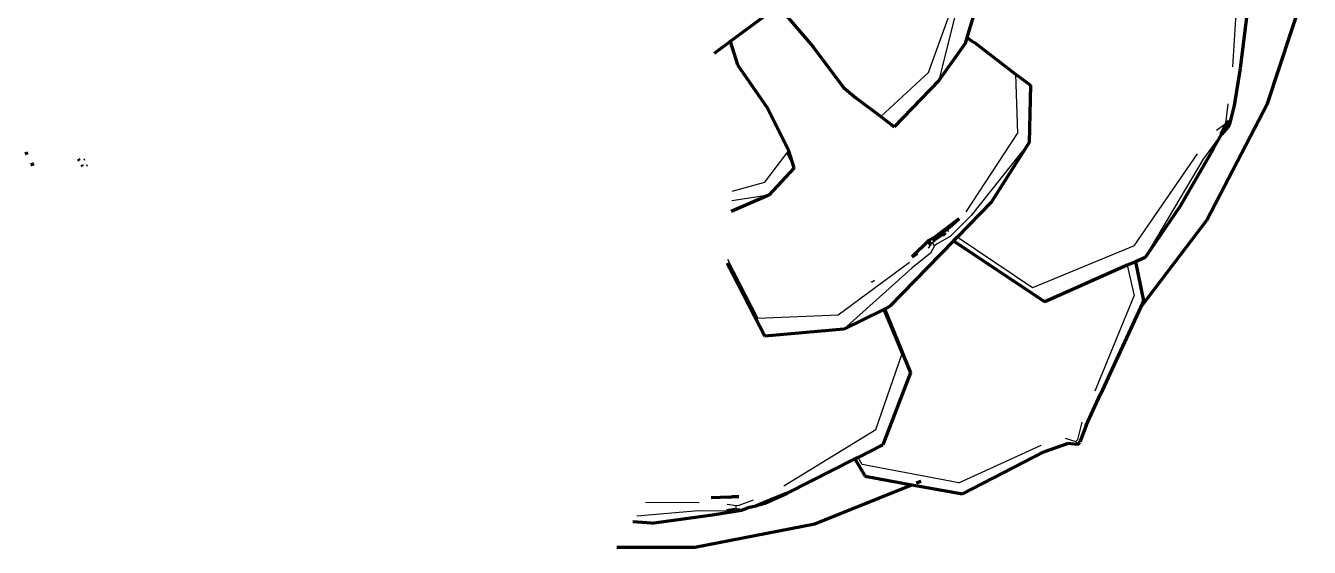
# Model space of a CAD drawing. Header units: millimetres. Extents: x 4307 to 31003, y 2809 to 20009.
# Drawn here: x 12409.5 to 12553.4, y 12808 to 12866.4 of the extents above; entities that cross this region are included whole.
import ezdxf

# ---------------------------------------------------------------- set-up
doc = ezdxf.new("R2010")
doc.units = ezdxf.units.MM
doc.layers.add('ProfileEdges', color=7, linetype='Continuous')

msp = doc.modelspace()

# ---------------------------------------------------------------- linework, layer by layer
for p, q in [((12544.79, 12861.81), (12545.58, 12875)), ((12510.69, 12861.2), (12513.66, 12869.49)), ((12514.05, 12869.13), (12511.83, 12860.28)), ((12489.27, 12862.06), (12488.42, 12864.63)), ((12520.43, 12861.01), (12514.97, 12865.07)), ((12505.34, 12856.28), (12510.69, 12861.2)), ((12520.43, 12861.01), (12520.64, 12854.36)), ((12501.15, 12859.5), (12505.34, 12856.28)), ((12544.03, 12855.77), (12544.27, 12857.68)), ((12542.96, 12854.73), (12543.87, 12855.42)), ((12544.03, 12855.77), (12543.87, 12855.42)), ((12543.87, 12855.42), (12544, 12855.32)), ((12544, 12855.32), (12544.07, 12855.27)), ((12544.07, 12855.27), (12544.26, 12855.12)), ((12514.9, 12845.57), (12520.64, 12854.36)), ((12521.96, 12853.37), (12515.46, 12845.17)), ((12541.48, 12851.48), (12543.5, 12854.24)), ((12492.32, 12848.9), (12494.81, 12852.16)), ((12494.81, 12852.16), (12495.01, 12852.41)), ((12494.81, 12852.16), (12495.19, 12851.36)), ((12533.74, 12841.77), (12540.84, 12852.09)), ((12416.02, 12851.56), (12416.09, 12851.38)), ((12416.29, 12850.89), (12416.37, 12850.71)), ((12534.96, 12840.48), (12541.48, 12851.48)), ((12488.67, 12847.9), (12492.32, 12848.9)), ((12492.79, 12847.44), (12488.65, 12846.81)), ((12513.11, 12842.81), (12515.46, 12845.17)), ((12512.44, 12843.03), (12511.4, 12842.34)), ((12512.67, 12843.18), (12512.44, 12843.03)), ((12512.89, 12843.42), (12512.65, 12843.58)), ((12512.95, 12843.38), (12512.92, 12843.4)), ((12510.66, 12841.51), (12511.14, 12842.16)), ((12511.36, 12841.76), (12510.89, 12840.94)), ((12511.14, 12842.16), (12511.4, 12842.34)), ((12511.36, 12841.76), (12511.14, 12842.16)), ((12511.66, 12841.99), (12511.36, 12841.76)), ((12513.11, 12842.81), (12511.66, 12841.99)), ((12522.33, 12837.08), (12513.89, 12842.75)), ((12533.74, 12841.77), (12522.33, 12837.08)), ((12488.14, 12840.3), (12491.53, 12833.68)), ((12510.89, 12840.94), (12508.8, 12839.27)), ((12500.55, 12834.05), (12508.55, 12839.95)), ((12508.8, 12839.27), (12501.19, 12832.44)), ((12532.96, 12839.6), (12533.72, 12836.19)), ((12504.32, 12837.68), (12504.27, 12837.8)), ((12529.34, 12825.54), (12533.72, 12836.19)), ((12507.69, 12829.61), (12505.6, 12834.62)), ((12491.53, 12833.68), (12500.55, 12834.05)), ((12504.77, 12821.2), (12507.69, 12829.61)), ((12527.4, 12820.1), (12527.91, 12822.03)), ((12494.47, 12814.89), (12504.77, 12821.2)), ((12525.98, 12820.22), (12527.18, 12819.87)), ((12527.4, 12820.1), (12527.18, 12819.87)), ((12514.09, 12815.23), (12523.3, 12819.45)), ((12527.37, 12819.52), (12527.18, 12819.87)), ((12503.25, 12817.29), (12502.78, 12818.08)), ((12514.09, 12815.23), (12503.25, 12817.29)), ((12478.94, 12813.06), (12484.99, 12813.04)), ((12488.12, 12812.85), (12489.11, 12812.7)), ((12489.46, 12812.74), (12491.07, 12813.31)), ((12477.99, 12811.55), (12484.9, 12812.12)), ((12484.9, 12812.12), (12488.06, 12812.08)), ((12489.11, 12812.7), (12489.46, 12812.74)), ((12489.12, 12812.22), (12489.11, 12812.7)), ((12489.12, 12812.16), (12489.12, 12812.22)), ((12490.41, 12812.42), (12489.54, 12812.22))]:
    msp.add_line(p, q)
at = {"layer": 'ProfileEdges', "lineweight": 211}
for p, q in [((12517.02, 12871.87), (12514.98, 12865.12)), ((12548.68, 12857.73), (12553.36, 12871.92)), ((12546.66, 12870.18), (12545.62, 12861.66)), ((12493.81, 12868.64), (12488.45, 12864.65)), ((12493.81, 12868.64), (12497.72, 12864.11)), ((12488.42, 12864.63), (12486.64, 12863.31)), ((12488.45, 12864.65), (12488.42, 12864.63)), ((12488.45, 12864.65), (12489.27, 12862.06)), ((12514.97, 12865.07), (12514.78, 12864.45)), ((12514.98, 12865.12), (12514.97, 12865.07)), ((12515.03, 12865.08), (12514.98, 12865.12)), ((12515.03, 12865.08), (12515.48, 12864.75)), ((12515.48, 12864.75), (12515.82, 12864.56)), ((12497.72, 12864.11), (12501.15, 12859.5)), ((12514.78, 12864.45), (12511.83, 12860.28)), ((12515.82, 12864.56), (12520.43, 12861.01)), ((12489.27, 12862.06), (12492.63, 12857.19)), ((12511.83, 12860.28), (12506.84, 12855.1)), ((12520.43, 12861.01), (12522.09, 12859.79)), ((12545.62, 12861.66), (12544.94, 12857.51)), ((12501.15, 12859.5), (12502.54, 12858.37)), ((12522.09, 12859.79), (12521.96, 12853.37)), ((12502.54, 12858.37), (12505.34, 12856.28)), ((12541.86, 12844.64), (12548.68, 12857.73)), ((12544.94, 12857.51), (12544.45, 12855.54)), ((12495.01, 12852.41), (12492.63, 12857.19)), ((12505.34, 12856.28), (12506.84, 12855.1)), ((12543.89, 12855.17), (12543.44, 12854.29)), ((12543.5, 12854.24), (12544.07, 12855.27)), ((12544.26, 12855.12), (12543.5, 12854.24)), ((12544, 12855.32), (12543.89, 12855.17)), ((12544.35, 12855.79), (12544, 12855.32)), ((12544.07, 12855.27), (12544.35, 12855.79)), ((12544.45, 12855.54), (12544.26, 12855.12)), ((12521.96, 12853.37), (12517.75, 12846.7)), ((12542.63, 12852.69), (12543.5, 12854.24)), ((12409.49, 12852.29), (12409.63, 12852.02)), ((12495.61, 12850.5), (12495.01, 12852.41)), ((12542.63, 12852.69), (12538.87, 12846.23)), ((12410.13, 12851.07), (12410.3, 12850.74)), ((12415.51, 12851.31), (12415.41, 12851.49)), ((12415.88, 12850.65), (12415.78, 12850.83)), ((12495.61, 12850.5), (12492.79, 12847.44)), ((12492.79, 12847.44), (12488.56, 12845.62)), ((12517.75, 12846.7), (12513.89, 12842.75)), ((12538.87, 12846.23), (12534.96, 12840.48)), ((12511.31, 12842.71), (12514.1, 12844.84)), ((12513.3, 12844.11), (12514.1, 12844.84)), ((12534.43, 12834.86), (12541.86, 12844.64)), ((12511.15, 12842.34), (12512.18, 12843.2)), ((12512.18, 12843.2), (12512.65, 12843.58)), ((12512.18, 12843.2), (12512.44, 12843.03)), ((12512.44, 12843.03), (12512.51, 12842.98)), ((12512.65, 12843.58), (12513.3, 12844.11)), ((12513.49, 12842.33), (12506.31, 12834.98)), ((12510.7, 12842.36), (12508.84, 12840.55)), ((12510.68, 12841.96), (12511, 12842.22)), ((12511.31, 12842.71), (12510.7, 12842.36)), ((12513.89, 12842.75), (12513.49, 12842.33)), ((12513.49, 12842.33), (12523.71, 12835.52)), ((12508.84, 12840.55), (12509.36, 12840.88)), ((12509.36, 12840.88), (12509.43, 12840.93)), ((12534.96, 12840.48), (12533.86, 12840)), ((12488.1, 12839.83), (12492.33, 12831.66)), ((12532.96, 12839.6), (12523.71, 12835.52)), ((12533.86, 12840), (12532.96, 12839.6)), ((12533.86, 12840), (12534.77, 12835.6)), ((12504.45, 12837.91), (12504.5, 12837.78)), ((12505.6, 12834.62), (12501.19, 12832.44)), ((12505.75, 12834.7), (12505.6, 12834.62)), ((12506.31, 12834.98), (12505.75, 12834.7)), ((12505.75, 12834.7), (12508.67, 12827.56)), ((12534.43, 12834.86), (12529.92, 12825.1)), ((12534.77, 12835.6), (12534.43, 12834.86)), ((12501.19, 12832.44), (12492.33, 12831.66)), ((12508.67, 12827.56), (12505.56, 12819.48)), ((12528.35, 12821.64), (12529.92, 12825.1)), ((12528.35, 12821.64), (12527.63, 12819.79)), ((12505.56, 12819.48), (12502.78, 12818.08)), ((12523.6, 12818.72), (12514.48, 12814)), ((12523.6, 12818.72), (12526.24, 12819.64)), ((12527.37, 12819.52), (12526.24, 12819.64)), ((12527.37, 12819.52), (12527.63, 12819.79)), ((12502.43, 12817.9), (12494.84, 12814.07)), ((12502.78, 12818.08), (12502.43, 12817.9)), ((12502.43, 12817.9), (12503.59, 12815.96)), ((12503.59, 12815.96), (12508.82, 12815.01)), ((12497.95, 12810.63), (12508.82, 12815.01)), ((12508.82, 12815.01), (12514.48, 12814)), ((12509.33, 12815.22), (12509.86, 12815.43)), ((12488.37, 12813.61), (12486.3, 12813.54)), ((12488.37, 12813.61), (12488.63, 12813.66)), ((12489.43, 12813.65), (12488.63, 12813.66)), ((12489.43, 12813.65), (12488.64, 12813.62)), ((12494.84, 12814.07), (12491.65, 12812.76)), ((12491.65, 12812.76), (12492.34, 12812.97)), ((12492.34, 12812.97), (12494.84, 12814.07)), ((12479.64, 12810.71), (12486.48, 12811.64)), ((12486.48, 12811.64), (12489.71, 12812.15)), ((12488.99, 12812.23), (12488.06, 12812.08)), ((12489.12, 12812.16), (12488.06, 12812.08)), ((12488.99, 12812.23), (12489.12, 12812.22)), ((12489.12, 12812.16), (12489.54, 12812.22)), ((12489.12, 12812.22), (12489.54, 12812.22)), ((12489.71, 12812.15), (12490.41, 12812.42)), ((12491.32, 12812.62), (12490.41, 12812.42)), ((12491.65, 12812.76), (12491.32, 12812.62)), ((12479.64, 12810.71), (12477.54, 12810.85)), ((12484.5, 12808.01), (12497.95, 12810.63)), ((12475.74, 12808.01), (12484.5, 12808.01))]:
    msp.add_line(p, q, dxfattribs=at)

doc.saveas('drawing.dxf')
